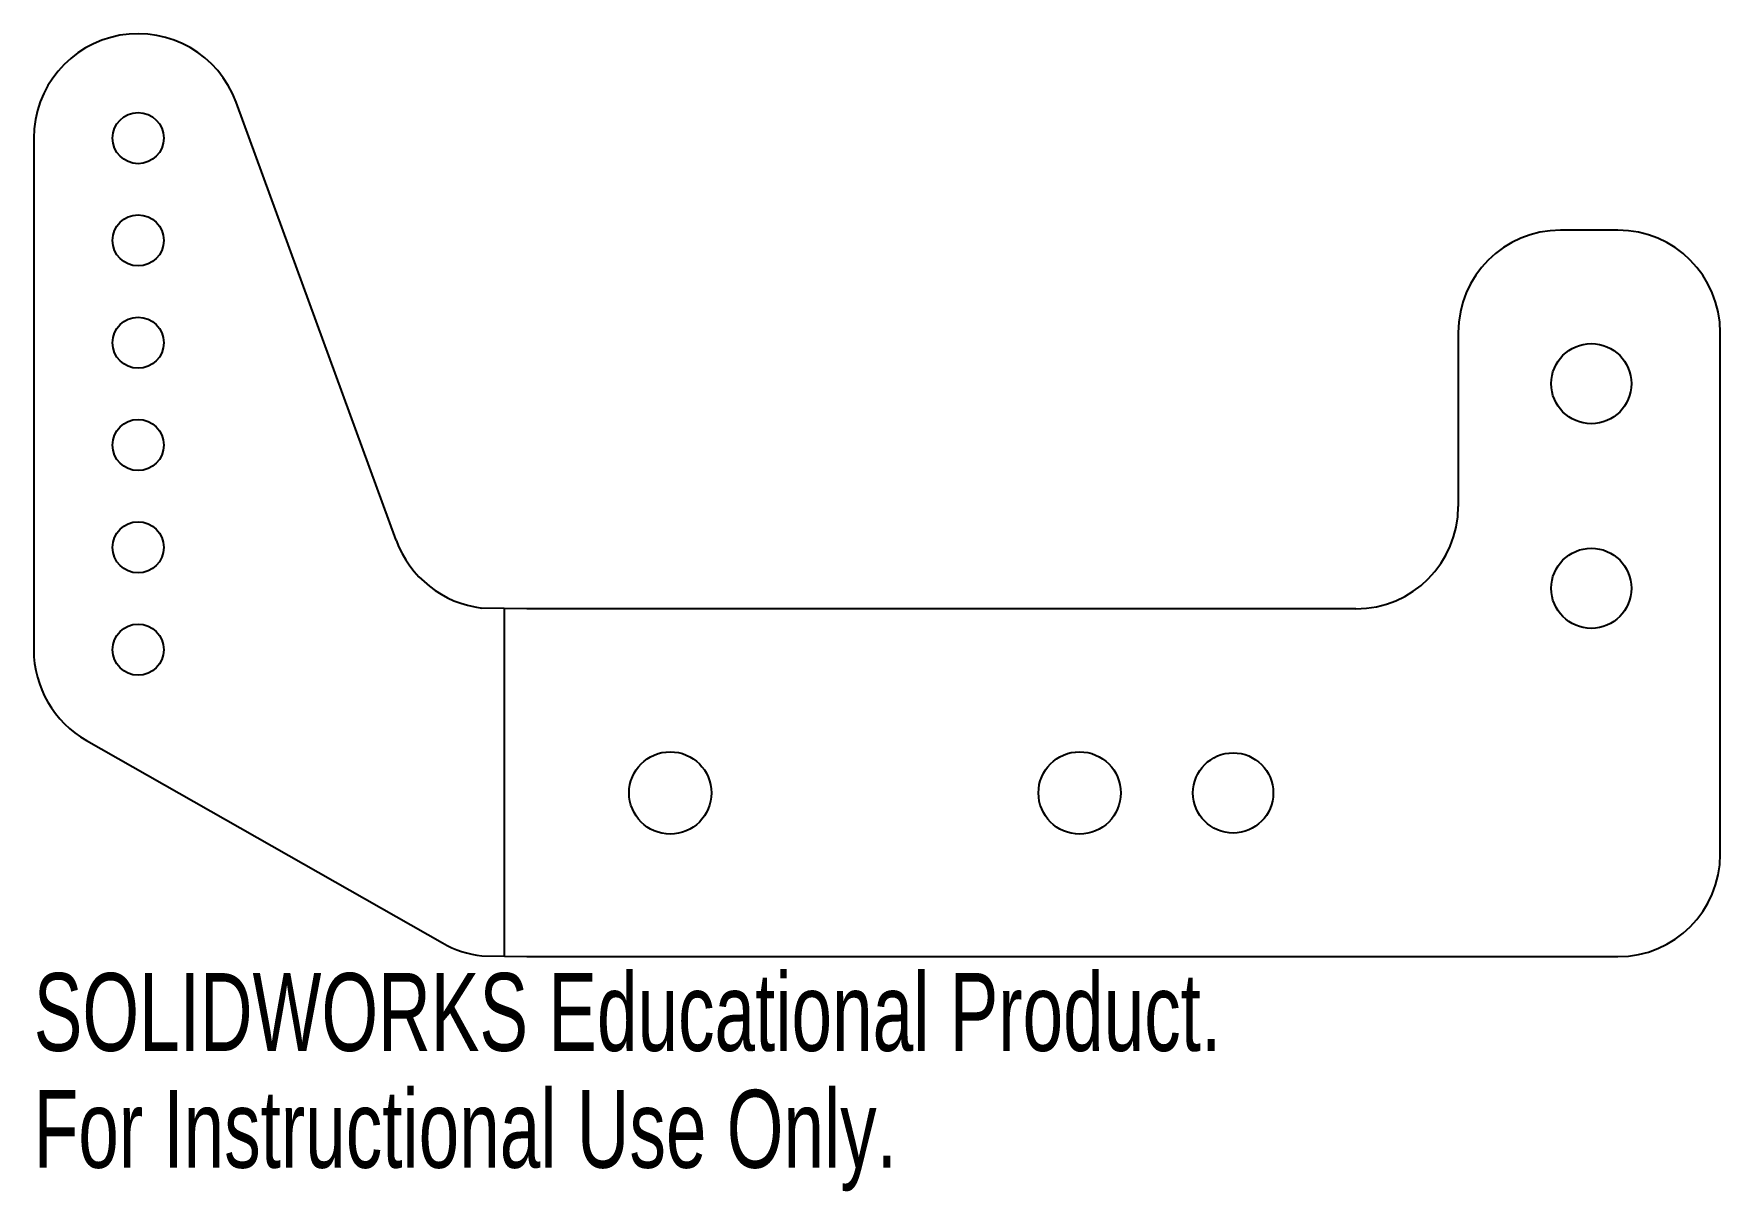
# Model space of a CAD drawing. Header units: inches. Extents: x -4.04 to 0.08, y -0.18 to 2.64.
import ezdxf

# ---------------------------------------------------------------- set-up
doc = ezdxf.new("R2010")
doc.units = ezdxf.units.IN
doc.header["$MEASUREMENT"] = 0
doc.styles.add('SLDTEXTSTYLE0', font='TXT', dxfattribs={"width": 0.7})

msp = doc.modelspace()

# ---------------------------------------------------------------- linework, layer by layer
at = {"color": 7, "linetype": 'Continuous', "lineweight": 25}
for p, q in [((-3.1518, 1.4064), (-3.5428, 2.4764)), ((-4.0373, 2.3889), (-4.0373, 1.1389)), ((-0.1674, 2.1639), (-0.3074, 2.1639)), ((-0.5574, 1.9139), (-0.5574, 1.4889)), ((0.0826, 0.6389), (0.0826, 1.9139)), ((-2.8324, 1.2389), (-2.9423, 1.2407)), ((-0.8074, 1.2389), (-2.8324, 1.2389)), ((-3.9084, 0.9173), (-3.0384, 0.4223)), ((-2.9423, 0.3907), (-2.8324, 0.3889)), ((-2.8324, 0.3889), (-0.1674, 0.3889))]:
    msp.add_line(p, q, dxfattribs=at)
at = {"color": 7, "linetype": 'Continuous'}
msp.add_line((-2.8873, 0.3898), (-2.8873, 1.2398), dxfattribs=at)
at = {"color": 7, "linetype": 'Continuous', "lineweight": 25}
for centre, radius in [((-3.7823, 2.3889), 0.0625), ((-3.7823, 2.1389), 0.0625), ((-3.7823, 1.8889), 0.0625), ((-0.2324, 1.7889), 0.098), ((-3.7823, 1.6389), 0.0625), ((-3.7823, 1.3889), 0.0625), ((-0.2324, 1.2889), 0.098), ((-3.7823, 1.1389), 0.0625), ((-2.4824, 0.7889), 0.1005), ((-1.4824, 0.7889), 0.1005), ((-1.1074, 0.7889), 0.098)]:
    msp.add_circle(centre, radius, dxfattribs=at)
for centre, radius, start, end in [((-3.7823, 2.3889), 0.255, 20.0717, 180), ((-0.3074, 1.9139), 0.25, 90, 180), ((-0.1674, 1.9139), 0.25, 0, 90), ((-0.8074, 1.4889), 0.25, 270, 0), ((-2.9123, 1.4939), 0.255, 200.0717, 263.2437), ((-3.7823, 1.1389), 0.255, 180, 240.3616), ((-0.1674, 0.6389), 0.25, 270, 0), ((-2.9123, 0.6439), 0.255, 240.3616, 263.2437)]:
    msp.add_arc(centre, radius, start, end, dxfattribs=at)

# ---------------------------------------------------------------- texts
at = {"color": 7, "linetype": 'Continuous', "char_height": 0.1903, "attachment_point": 1, "style": 'SLDTEXTSTYLE0'}
for s, insert in [('SOLIDWORKS Educational Product.', (-4.0373, 0.3488)), ('For Instructional Use Only.', (-4.0373, 0.0633))]:
    msp.add_mtext(s, dxfattribs=dict(at, insert=insert))

doc.saveas('drawing.dxf')
